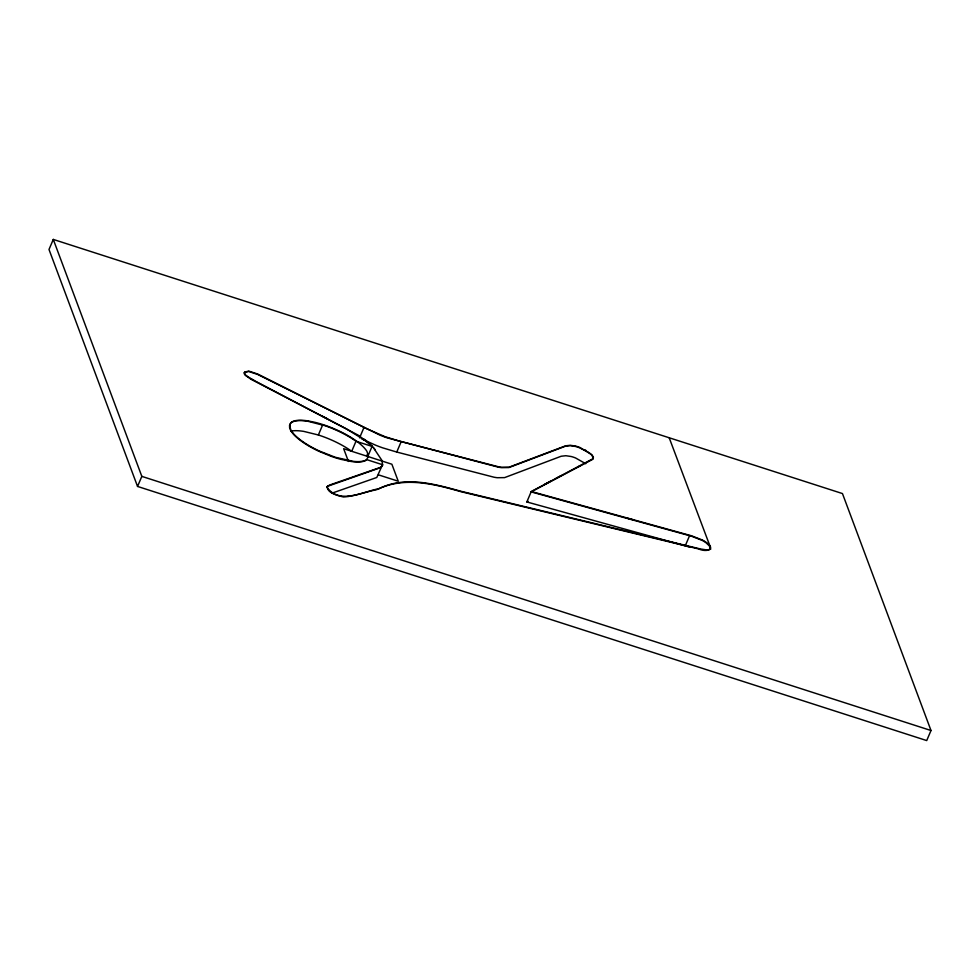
<?xml version="1.0" encoding="UTF-8"?>
<svg xmlns="http://www.w3.org/2000/svg" width="980" height="980" viewBox="0 0 980 980"><rect width="100%" height="100%" fill="white"/><g stroke="black" fill="none" stroke-linecap="round" stroke-linejoin="round"><path stroke-width="1.47" d="M327.761 486.215L380.853 467.534L382.592 465.084L381.955 460.465L372.547 446.39L358.692 435.439L252.534 379.652L245.919 375.413L244.351 372.535M366.471 455.137L367.77 456.472L372.069 446.402L355.997 441.233A42.459 13.193 23.1 0 0 325.017 425.712L307.99 421.302A41.699 12.948 23.1 0 0 290.631 423.225C287.728 426.692 290.889 431.249 293.29 434.018A41.577 12.912 23.1 0 0 319.149 451.388L330.995 456.251A45.876 14.247 23.1 0 0 340.881 459.338L351.097 461.47A41.172 12.789 23.1 0 0 366.863 459.681L382.506 464.704L382.335 465.855L380.755 467.276L329.574 485.051L327.357 486.521M710.598 549.192L709.275 545.799L705.796 542.565A12.348 3.834 23.1 0 0 702.231 540.397L691.365 536.17L531.123 491.874L526.836 501.944L690.484 547.318M593.194 458.542C592.337 452.625 584.448 450.592 579.891 447.934A11.944 3.712 23.1 0 0 575.505 446.464L570.127 445.655L565.485 446.182L508.902 467.558L501.576 467.656A35.096 10.903 23.1 0 1 498.342 467.154L386.904 437.766A51.315 15.937 23.1 0 1 380.056 435.194L257.532 374.397L248.65 371.469L244.498 372.437M53.288 239.426L49 249.484L137.543 486.435L926.713 740.574L931 730.517L842.457 493.565L53.288 239.426L141.831 476.378L137.543 486.435M290.644 431.176A41.699 12.948 23.1 0 1 303.69 431.372L318.365 434.985L322.653 424.928M355.997 441.233L351.71 451.302A42.459 13.193 23.1 0 0 320.717 435.769L318.365 434.985M359.574 437.84L363.862 427.77M382.506 464.704L376.786 477.481L332.159 493.099M361.951 439.028L375.769 445.251A51.315 15.937 23.1 0 0 382.604 447.823L396.753 452.05L401.053 441.98M685.289 545.725L689.577 535.668M327.21 486.509L326.855 487.256C339.778 504.933 362.576 491.678 379.272 488.616C405.585 475.557 434.52 484.071 461.139 491.323L700.529 548.984L707.095 549.988L710.512 549.229M593.121 458.616L556.077 478.326M327.516 486.154C326.23 492.928 338.051 495.672 343.466 496.995C354.76 496.284 365.638 491.85 376.737 489.657C403.797 476.317 433.54 483.765 460.98 491.691L698.752 548.971C706.213 552.451 716.907 549.621 705.943 542.197A12.348 3.834 23.1 0 0 702.391 540.029L691.525 535.803L531.283 491.507L561.466 475.508M531.123 491.874L592.643 459.399L593.427 457.195L591.908 454.769L580.05 447.566A11.944 3.712 23.1 0 0 575.664 446.096L570.287 445.288L565.644 445.814L509.049 467.191L501.736 467.288A35.096 10.903 23.1 0 1 498.502 466.786L398.774 440.988L384.773 436.578L366.398 428.603L257.691 374.029L248.798 371.102L244.657 372.069L244.118 373.417L245.086 375.144L251.052 379.272L346.026 428.652L366.104 441.061A42.826 13.303 23.1 0 1 370.771 445.079L372.069 446.402M526.836 501.944L528.024 501.307M544.108 484.61L545.088 484.096M546.068 483.569L550.699 481.143M577.649 467.08L580.356 465.684M347.949 496.395L348.721 496.235M396.753 452.05L494.055 477.223A35.096 10.903 23.1 0 0 497.289 477.713L504.602 477.615L561.197 456.239L565.84 455.725L571.218 456.521A11.944 3.712 23.1 0 1 575.603 457.991L585.734 463.712M627.984 518.359L633.129 519.78M378.39 474.835L398.235 481.217L391.877 464.226L343.662 448.705L348.439 461.458M141.831 476.378L931 730.517M322.359 416.194L327.467 418.791M253.906 380.387L251.211 378.905M584.644 449.759L586.199 450.641M364.18 439.126L366.606 440.963M374.054 448.203L375.316 450.004M669.193 437.766L710.047 546.301M289.639 425.173L290.778 429.938L293.437 433.65A41.577 12.912 23.1 0 0 319.309 451.021L335.27 457.268L353.425 461.372A41.087 12.764 23.1 0 0 366.459 459.743L368.455 456.362L366.986 451.449A42.238 13.12 23.1 0 0 330.738 427.402L326.805 425.908A44.37 13.781 23.1 0 0 315.082 422.356L308.149 420.935A41.699 12.948 23.1 0 0 290.778 422.858L289.639 425.173"/></g></svg>
